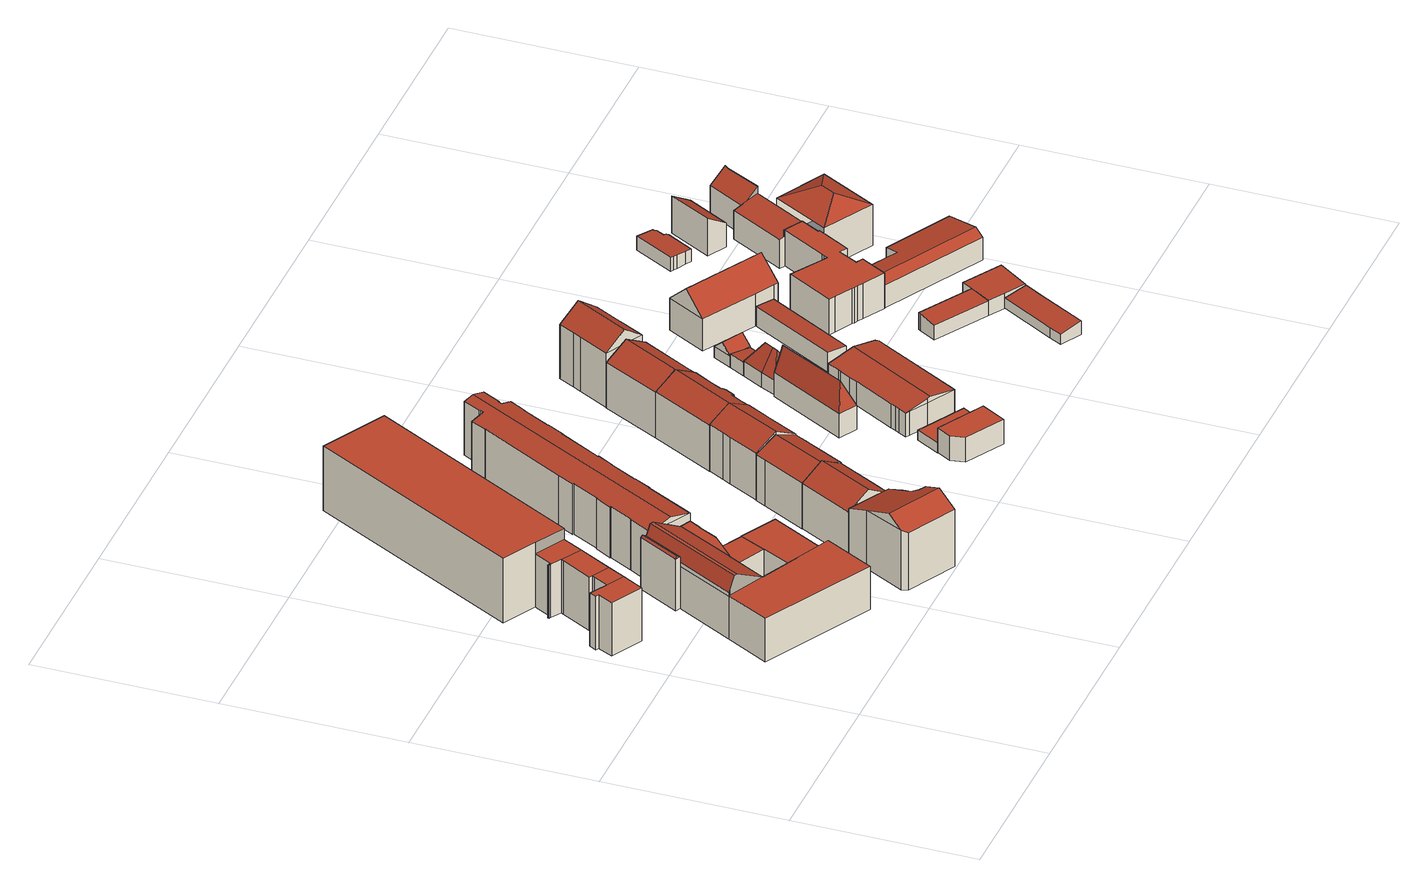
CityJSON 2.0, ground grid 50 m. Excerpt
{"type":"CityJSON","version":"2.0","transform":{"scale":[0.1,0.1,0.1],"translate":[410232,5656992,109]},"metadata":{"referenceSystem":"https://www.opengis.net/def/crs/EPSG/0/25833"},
"CityObjects":{
"building1":{"type":"Building","attributes":{"name":"Städtisches Klinikum Dresden-Friedrichstadt","Gemeindeschluessel":14612000,"Geometrietyp2DReferenz":"3000","function":"31001_3051","roofType":"9999"},"children":["building1-1","building1-2","building1-3","building1-4","building1-5","building1-6"]},
"building1-1":{"type":"BuildingPart","attributes":{"Dachtyp_tdc":"tdcCutGableRoof","Dachneigung":30.42,"QualitaetDacherkennung":9,"Geometrietyp2DReferenz":"3000","measuredHeight":17.95,"roofType":"9999"},"parents":["building1"],"geometry":[{"type":"MultiSurface","lod":"2","boundaries":[[[0,1,2,3]],[[1,4,5,2]],[[6,7,8,9]],[[10,11,12,13]],[[14,15,16,17,18]],[[7,6,19,20,21,22]],[[23,17,16,24,21,20]],[[1,23,20,19,4]],[[0,18,17,23,1]],[[10,25,15,14,11]],[[12,3,2,5,9,8,13]]],"semantics":{"surfaces":[{"type":"WallSurface"},{"type":"RoofSurface"},{"type":"GroundSurface"}],"values":[0,0,0,0,1,1,1,0,0,0,2]}}]},
"building1-2":{"type":"BuildingPart","attributes":{"Dachtyp_tdc":"tdcPolyFlatRoof","Dachneigung":0,"QualitaetDacherkennung":49,"Geometrietyp2DReferenz":"3000","measuredHeight":12.79,"roofType":"1000"},"parents":["building1"],"geometry":[{"type":"MultiSurface","lod":"2","boundaries":[[[26,27,28,5,4,19]],[[27,29,30,28]],[[29,31,32,30]],[[31,33,34,35,32]],[[33,31,29,27,26,36]],[[9,5,28,30,32,35]]],"semantics":{"surfaces":[{"type":"WallSurface"},{"type":"RoofSurface"},{"type":"GroundSurface"}],"values":[0,0,0,0,1,2]}}]},
"building1-3":{"type":"BuildingPart","attributes":{"Dachtyp_tdc":"tdcPolyFlatRoof","Dachneigung":0,"QualitaetDacherkennung":78,"Geometrietyp2DReferenz":"3000","measuredHeight":9.23,"roofType":"1000"},"parents":["building1"],"geometry":[{"type":"MultiSurface","lod":"2","boundaries":[[[37,38,39,40,41]],[[42,43,44,45,46]],[[43,47,48,44]],[[47,43,42,38,37]],[[41,40,45,44,48]]],"semantics":{"surfaces":[{"type":"WallSurface"},{"type":"RoofSurface"},{"type":"GroundSurface"}],"values":[0,0,0,1,2]}}]},
"building1-4":{"type":"BuildingPart","attributes":{"Dachtyp_tdc":"tdcFreeFormRoof","Dachneigung":37.69,"QualitaetDacherkennung":25,"Geometrietyp2DReferenz":"3000","measuredHeight":15.82,"roofType":"5000"},"parents":["building1"],"geometry":[{"type":"MultiSurface","lod":"2","boundaries":[[[49,50,51,12,11,14]],[[50,52,53,51]],[[52,54,18,0,3,53]],[[55,54,52]],[[56,55,52,50]],[[56,50,49]],[[55,56,49,54]],[[12,51,53,3]]],"semantics":{"surfaces":[{"type":"WallSurface"},{"type":"RoofSurface"},{"type":"GroundSurface"}],"values":[0,0,0,0,1,1,1,2]}}]},
"building1-5":{"type":"BuildingPart","attributes":{"Dachtyp_tdc":"tdcPolyFlatRoof","Dachneigung":0,"QualitaetDacherkennung":71,"Geometrietyp2DReferenz":"3000","measuredHeight":12.76,"roofType":"1000"},"parents":["building1"],"geometry":[{"type":"MultiSurface","lod":"2","boundaries":[[[57,58,59,48,47]],[[58,60,61,59]],[[60,25,10,13,61]],[[62,63,37,41,8,7]],[[63,62,22,25,60,58,57]],[[48,59,61,13,8,41]]],"semantics":{"surfaces":[{"type":"WallSurface"},{"type":"RoofSurface"},{"type":"GroundSurface"}],"values":[0,0,0,0,1,2]}}]},
"building1-6":{"type":"BuildingPart","attributes":{"Dachtyp_tdc":"tdcPolyFlatRoof","Dachneigung":0,"QualitaetDacherkennung":55,"Geometrietyp2DReferenz":"3000","measuredHeight":9.21,"roofType":"1000"},"parents":["building1"],"geometry":[{"type":"MultiSurface","lod":"2","boundaries":[[[39,64,9,40]],[[34,46,45,35]],[[46,34,64,39]],[[40,9,35,45]]],"semantics":{"surfaces":[{"type":"WallSurface"},{"type":"RoofSurface"},{"type":"GroundSurface"}],"values":[0,0,1,2]}}]},
"building2":{"type":"Building","attributes":{"name":"Städtisches Klinikum Dresden-Friedrichstadt","Gemeindeschluessel":14612000,"Geometrietyp2DReferenz":"3000","function":"31001_3051","roofType":"9999"},"children":["building2-1","building2-2","building2-3","building2-4","building2-5"]},
"building2-1":{"type":"BuildingPart","attributes":{"Dachtyp_tdc":"tdcPolyFlatRoof","Dachneigung":0,"QualitaetDacherkennung":69,"Geometrietyp2DReferenz":"3000","measuredHeight":19.11,"roofType":"1000"},"parents":["building2"],"geometry":[{"type":"MultiSurface","lod":"2","boundaries":[[[65,66,67,68,69]],[[70,71,72,73,74]],[[71,75,76,72]],[[75,65,69,76]],[[75,71,70,66,65]],[[69,68,73,72,76]]],"semantics":{"surfaces":[{"type":"WallSurface"},{"type":"RoofSurface"},{"type":"GroundSurface"}],"values":[0,0,0,0,1,2]}}]},
"building2-2":{"type":"BuildingPart","attributes":{"Dachtyp_tdc":"tdcPolyFlatRoof","Dachneigung":0,"QualitaetDacherkennung":71,"Geometrietyp2DReferenz":"3000","measuredHeight":15.8,"roofType":"1000"},"parents":["building2"],"geometry":[{"type":"MultiSurface","lod":"2","boundaries":[[[77,78,79,80]],[[77,81,82,78]],[[81,83,84,82]],[[83,85,86,84]],[[85,74,73,86]],[[67,87,88,68]],[[87,67,74,85,83,81,77,80]],[[79,78,82,84,86,73,68,88]]],"semantics":{"surfaces":[{"type":"WallSurface"},{"type":"RoofSurface"},{"type":"GroundSurface"}],"values":[0,0,0,0,0,0,1,2]}}]},
"building2-3":{"type":"BuildingPart","attributes":{"Dachtyp_tdc":"tdcPolyFlatRoof","Dachneigung":0,"QualitaetDacherkennung":66,"Geometrietyp2DReferenz":"3000","measuredHeight":15.77,"roofType":"1000"},"parents":["building2"],"geometry":[{"type":"MultiSurface","lod":"2","boundaries":[[[89,90,91,92]],[[93,94,95,96]],[[94,97,98,95]],[[97,94,93,90,89]],[[92,91,96,95,98]]],"semantics":{"surfaces":[{"type":"WallSurface"},{"type":"RoofSurface"},{"type":"GroundSurface"}],"values":[0,0,0,1,2]}}]},
"building2-4":{"type":"BuildingPart","attributes":{"Dachtyp_tdc":"tdcPolyFlatRoof","Dachneigung":0,"QualitaetDacherkennung":63,"Geometrietyp2DReferenz":"3000","measuredHeight":15.77,"roofType":"1000"},"parents":["building2"],"geometry":[{"type":"MultiSurface","lod":"2","boundaries":[[[87,89,92,88]],[[97,99,100,98]],[[99,101,102,100]],[[101,80,79,102]],[[80,101,99,97,89,87]],[[88,92,98,100,102,79]]],"semantics":{"surfaces":[{"type":"WallSurface"},{"type":"RoofSurface"},{"type":"GroundSurface"}],"values":[0,0,0,0,1,2]}}]},
"building2-5":{"type":"BuildingPart","attributes":{"Dachtyp_tdc":"tdcPolyFlatRoof","Dachneigung":0,"QualitaetDacherkennung":59,"Geometrietyp2DReferenz":"3000","measuredHeight":15.77,"roofType":"1000"},"parents":["building2"],"geometry":[{"type":"MultiSurface","lod":"2","boundaries":[[[103,104,105,106]],[[104,107,108,105]],[[107,109,110,108]],[[109,93,96,110]],[[111,112,91,90]],[[111,103,106,112]],[[111,90,93,109,107,104,103]],[[106,105,108,110,96,91,112]]],"semantics":{"surfaces":[{"type":"WallSurface"},{"type":"RoofSurface"},{"type":"GroundSurface"}],"values":[0,0,0,0,0,0,1,2]}}]},
"building3":{"type":"Building","attributes":{"Dachtyp_tdc":"tdcFreeFormRoof","Gemeindeschluessel":14612000,"Dachneigung":21.91,"QualitaetDacherkennung":31,"Geometrietyp2DReferenz":"3000","measuredHeight":20.5,"function":"31001_9998","roofType":"5000"},"geometry":[{"type":"Solid","lod":"2","boundaries":[[[[113,114,115,116]],[[114,117,118,115]],[[117,119,120,118]],[[119,121,122,120]],[[121,123,124,122]],[[123,125,126,124]],[[125,127,128,126]],[[127,129,130,128]],[[129,131,132,130]],[[131,133,134,132]],[[133,113,116,134]],[[113,135,136,117,114]],[[135,133,131,129,127,125,123,121,119,136]],[[113,133,135]],[[119,117,136]],[[116,115,118,120,122,124,126,128,130,132,134]]]],"semantics":{"surfaces":[{"type":"WallSurface"},{"type":"RoofSurface"},{"type":"GroundSurface"}],"values":[[0,0,0,0,0,0,0,0,0,0,0,1,1,0,0,2]]}}]},
"building4":{"type":"Building","attributes":{"Dachtyp_tdc":"tdcGableRoof","Gemeindeschluessel":14612000,"Dachneigung":30.76,"QualitaetDacherkennung":82,"Geometrietyp2DReferenz":"3000","measuredHeight":17.21,"function":"31001_9998","roofType":"3100"},"geometry":[{"type":"Solid","lod":"2","boundaries":[[[[137,138,139,140]],[[138,141,142,139]],[[141,143,144,142]],[[143,145,146,144]],[[145,147,148,146]],[[147,137,140,148]],[[137,147,149,150]],[[138,150,149,145,143,141]],[[149,147,145]],[[137,150,138]],[[140,139,142,144,146,148]]]],"semantics":{"surfaces":[{"type":"WallSurface"},{"type":"RoofSurface"},{"type":"GroundSurface"}],"values":[[0,0,0,0,0,0,1,1,0,0,2]]}}]},
"building5":{"type":"Building","attributes":{"name":"Städtisches Klinikum Dresden-Friedrichstadt","Dachtyp_tdc":"tdcFreeFormRoof","Gemeindeschluessel":14612000,"Dachneigung":14.82,"QualitaetDacherkennung":78,"Geometrietyp2DReferenz":"3000","measuredHeight":16.74,"function":"31001_3051","roofType":"5000"},"geometry":[{"type":"Solid","lod":"2","boundaries":[[[[151,152,153,154]],[[152,155,156,153]],[[155,157,158,156]],[[157,159,160,158]],[[159,161,162,160]],[[161,163,164,162]],[[163,165,166,164]],[[165,167,168,166]],[[167,169,170,168]],[[169,171,172,170]],[[171,173,174,172]],[[173,175,176,174]],[[175,177,178,176]],[[177,179,180,178]],[[179,181,182,180]],[[181,183,184,182]],[[183,185,186,184]],[[185,187,188,186]],[[187,189,190,188]],[[189,191,192,190]],[[191,193,194,192]],[[193,195,196,194]],[[195,197,198,196]],[[197,199,200,198]],[[199,201,202,200]],[[201,203,204,202]],[[203,205,206,204]],[[205,207,208,206]],[[193,191,189,187,185,183,181,179,177,175,173,171,169,167,165,163,209,210,205,203,201,199,197,195]],[[161,159,157,155,152,151,211,212,213,214,215,216,217,218,219,220,207,210,209]],[[207,205,210]],[[163,161,209]],[[208,221,222,223,224,225,226,227,228,229,230,154,153,156,158,160,162,164,166,168,170,172,174,176,178,180,182,184,186,188,190,192,194,196,198,200,202,204,206]],[[207,220,221,208]],[[220,219,222,221]],[[219,218,223,222]],[[218,217,224,223]],[[217,216,225,224]],[[216,215,226,225]],[[215,214,227,226]],[[214,213,228,227]],[[213,212,229,228]],[[212,211,230,229]],[[211,151,154,230]]]],"semantics":{"surfaces":[{"type":"WallSurface"},{"type":"RoofSurface"},{"type":"GroundSurface"}],"values":[[0,0,0,0,0,0,0,0,0,0,0,0,0,0,0,0,0,0,0,0,0,0,0,0,0,0,0,0,1,1,0,0,2,0,0,0,0,0,0,0,0,0,0,0]]}}]},
"building6":{"type":"Building","attributes":{"Dachtyp_tdc":"tdcFreeFormRoof","Gemeindeschluessel":14612000,"Dachneigung":25.38,"QualitaetDacherkennung":79,"Geometrietyp2DReferenz":"3000","measuredHeight":16.72,"function":"31001_9998","roofType":"5000"},"geometry":[{"type":"Solid","lod":"2","boundaries":[[[[231,232,233,234,235]],[[236,237,238,239,240,231,235,241,242]],[[234,241,235]],[[240,232,231]],[[243,244,245,246,247,248,249,250,251,252]],[[234,233,244,243]],[[233,232,245,244]],[[232,240,246,245]],[[240,239,247,246]],[[239,238,248,247]],[[238,237,249,248]],[[237,236,250,249]],[[236,242,251,250]],[[242,241,252,251]],[[241,234,243,252]]]],"semantics":{"surfaces":[{"type":"RoofSurface"},{"type":"WallSurface"},{"type":"GroundSurface"}],"values":[[0,0,1,1,2,1,1,1,1,1,1,1,1,1,1]]}}]},
"building7":{"type":"Building","attributes":{"Dachtyp_tdc":"tdcGableRoof","Gemeindeschluessel":14612000,"Dachneigung":28.96,"QualitaetDacherkennung":82,"Geometrietyp2DReferenz":"3000","measuredHeight":17.37,"function":"31001_9998","roofType":"3100"},"geometry":[{"type":"Solid","lod":"2","boundaries":[[[[253,254,255,256]],[[254,257,258,255]],[[259,260,261,262]],[[260,253,256,261]],[[263,264,265,266,267,257]],[[257,254,253,260,259,263]],[[256,255,258,268,269,270,271,272,262,261]],[[257,267,268,258]],[[267,266,269,268]],[[266,265,270,269]],[[265,264,271,270]],[[264,263,272,271]],[[263,259,262,272]]]],"semantics":{"surfaces":[{"type":"WallSurface"},{"type":"RoofSurface"},{"type":"GroundSurface"}],"values":[[0,0,0,0,1,1,2,0,0,0,0,0,0]]}}]},
"building8":{"type":"Building","attributes":{"Dachtyp_tdc":"tdcFreeFormRoof","Gemeindeschluessel":14612000,"Dachneigung":29.81,"QualitaetDacherkennung":78,"Geometrietyp2DReferenz":"3000","measuredHeight":17.39,"function":"31001_9998","roofType":"5000"},"geometry":[{"type":"Solid","lod":"2","boundaries":[[[[273,274,275,276]],[[274,277,278,275]],[[277,279,280,278]],[[279,281,282,280]],[[281,283,284,282]],[[283,285,286,284]],[[285,287,288,286]],[[287,289,290,288]],[[289,291,292,290]],[[291,293,294,292]],[[293,295,296,294]],[[295,297,298,296]],[[297,299,300,298]],[[299,301,302,300]],[[301,273,276,302]],[[303,304,274,273]],[[285,283,281,279,277,304,303,301,299,297,295,293,291,289,287]],[[277,274,304]],[[273,301,303]],[[276,275,278,280,282,284,286,288,290,292,294,296,298,300,302]]]],"semantics":{"surfaces":[{"type":"WallSurface"},{"type":"RoofSurface"},{"type":"GroundSurface"}],"values":[[0,0,0,0,0,0,0,0,0,0,0,0,0,0,0,1,1,0,0,2]]}}]},
"building9":{"type":"Building","attributes":{"Gemeindeschluessel":14612000,"Dachorientierung":0,"MittlereTraufHoehe":117.73,"ObjektHoehe":7.33,"BodenHoehe":110.4,"Geometrietyp2DReferenz":"3000","BezugspunktDach":"2000","AbsoluteHoehe":117.73,"Dachflaeche":112.03,"measuredHeight":7.33,"function":"31001_9998","storeysAboveGround":2},"geometry":[{"type":"MultiSurface","lod":"2","boundaries":[[[305,306,307,308,309]],[[309,308,310,311]],[[308,307,312,310]],[[305,309,311,313]],[[307,306,314,312]],[[306,305,313,314]],[[311,310,312,314,313]]],"semantics":{"surfaces":[{"type":"RoofSurface"},{"type":"WallSurface"},{"type":"GroundSurface"}],"values":[0,1,1,1,1,1,2]}}]},
"building10":{"type":"Building","attributes":{"Gemeindeschluessel":14612000,"Dachneigung":90,"Dachorientierung":0,"MittlereTraufHoehe":113.33,"QualitaetDacherkennung":23,"ObjektHoehe":3,"BodenHoehe":110.33,"Geometrietyp2DReferenz":"3000","AbsoluteHoehe":113.33,"Dachflaeche":111,"measuredHeight":3,"function":"31001_9998","roofType":"1000","storeysAboveGround":1},"geometry":[{"type":"MultiSurface","lod":"2","boundaries":[[[315,316,317,318]],[[316,319,320,317]],[[319,321,322,320]],[[321,323,324,322]],[[323,315,318,324]],[[323,321,319,316,315]],[[318,317,320,322,324]]],"semantics":{"surfaces":[{"type":"WallSurface"},{"type":"RoofSurface"},{"type":"GroundSurface"}],"values":[0,0,0,0,0,1,2]}}]},
"building11":{"type":"Building","attributes":{"Dachtyp_tdc":"tdcGableRoof","Gemeindeschluessel":14612000,"Dachneigung":30.57,"QualitaetDacherkennung":73,"Geometrietyp2DReferenz":"3000","measuredHeight":17.43,"function":"31001_9998","roofType":"3100"},"geometry":[{"type":"Solid","lod":"2","boundaries":[[[[325,326,327,328]],[[326,329,330,327]],[[329,331,332,330]],[[331,333,334,332]],[[333,335,336,334]],[[335,337,280,336]],[[337,338,278,280]],[[338,339,340,278]],[[339,341,275,340]],[[341,342,343,275]],[[342,325,328,343]],[[339,338,337,335,333,331,329,326,325]],[[325,342,341,339]],[[328,327,330,332,334,336,280,278,340,275,343]]]],"semantics":{"surfaces":[{"type":"WallSurface"},{"type":"RoofSurface"},{"type":"GroundSurface"}],"values":[[0,0,0,0,0,0,0,0,0,0,0,1,1,2]]}}]},
"building12":{"type":"Building","attributes":{"Dachtyp_tdc":"tdcFreeFormRoof","Gemeindeschluessel":14612000,"Dachneigung":68.36,"QualitaetDacherkennung":8,"Geometrietyp2DReferenz":"3000","measuredHeight":14.24,"function":"31001_9998","roofType":"5000"},"geometry":[{"type":"Solid","lod":"2","boundaries":[[[[344,345,346,347]],[[345,348,349,346]],[[348,350,351,349]],[[350,352,353,351]],[[352,354,355,353]],[[354,356,357,355]],[[356,344,347,357]],[[358,352,350]],[[358,354,352]],[[359,354,358]],[[354,359,356]],[[348,358,350]],[[358,348,345]],[[359,358,345,344]],[[359,344,356]],[[347,346,349,351,353,355,357]]]],"semantics":{"surfaces":[{"type":"WallSurface"},{"type":"RoofSurface"},{"type":"GroundSurface"}],"values":[[0,0,0,0,0,0,0,1,1,1,1,0,0,1,1,2]]}}]},
"building13":{"type":"Building","attributes":{"Dachtyp_tdc":"tdcFreeFormRoof","Gemeindeschluessel":14612000,"Dachneigung":10.1,"QualitaetDacherkennung":82,"Geometrietyp2DReferenz":"3000","measuredHeight":8.54,"function":"31001_9998","roofType":"5000"},"geometry":[{"type":"Solid","lod":"2","boundaries":[[[[360,361,362]],[[363,364,365,366]],[[366,365,367]],[[368,369,370,371,372,373,374,375,376,377,378,379,380,381,382,383,384]],[[366,367,384,383]],[[367,385,368,384]],[[360,386,387,388,389,390,391,385,367,365,364,392,361]],[[393,394,361,392,395,396,397]],[[395,392,364,363]],[[398,394,393]],[[362,361,394,398]],[[363,366,383,382]],[[385,391,369,368]],[[391,390,370,369]],[[390,389,371,370]],[[389,388,372,371]],[[388,387,373,372]],[[387,386,374,373]],[[386,360,375,374]],[[360,362,376,375]],[[362,398,377,376]],[[398,393,378,377]],[[393,397,379,378]],[[397,396,380,379]],[[396,395,381,380]],[[395,363,382,381]]]],"semantics":{"surfaces":[{"type":"WallSurface"},{"type":"GroundSurface"},{"type":"RoofSurface"}],"values":[[0,0,0,1,0,0,2,2,0,0,0,0,0,0,0,0,0,0,0,0,0,0,0,0,0,0]]}}]},
"building14":{"type":"Building","attributes":{"Dachtyp_tdc":"tdcFreeFormRoof","Gemeindeschluessel":14612000,"Dachneigung":36.33,"QualitaetDacherkennung":70,"Geometrietyp2DReferenz":"3000","measuredHeight":20.48,"function":"31001_9998","roofType":"5000"},"geometry":[{"type":"Solid","lod":"2","boundaries":[[[[399,400,401,402]],[[400,403,404,401]],[[403,405,406,404]],[[405,407,408,406]],[[407,409,410,408]],[[409,411,412,410]],[[411,413,414,412]],[[413,415,416,414]],[[415,417,418,416]],[[417,399,402,418]],[[419,420,399,417,415,413]],[[405,403,400,420,419,411,409,407]],[[400,399,420]],[[413,411,419]],[[402,401,404,406,408,410,412,414,416,418]]]],"semantics":{"surfaces":[{"type":"WallSurface"},{"type":"RoofSurface"},{"type":"GroundSurface"}],"values":[[0,0,0,0,0,0,0,0,0,0,1,1,0,0,2]]}}]},
"building15":{"type":"Building","attributes":{"Dachtyp_tdc":"tdcFreeFormRoof","Gemeindeschluessel":14612000,"Dachneigung":56.7,"QualitaetDacherkennung":10,"Geometrietyp2DReferenz":"3000","measuredHeight":10.19,"function":"31001_9998","roofType":"5000"},"geometry":[{"type":"Solid","lod":"2","boundaries":[[[[421,422,423,424]],[[422,425,426,423]],[[427,422,421]],[[428,429,430,431,427,421,432]],[[433,428,432]],[[428,433,434]],[[429,428,434,435]],[[430,429,435,436]],[[431,430,436,425]],[[427,431,425,422]],[[426,437,438,439,440,441,424,423]],[[425,436,437,426]],[[436,435,438,437]],[[435,434,439,438]],[[434,433,440,439]],[[433,432,441,440]],[[432,421,424,441]]]],"semantics":{"surfaces":[{"type":"WallSurface"},{"type":"RoofSurface"},{"type":"GroundSurface"}],"values":[[0,0,1,1,1,1,1,1,1,1,2,0,0,0,0,0,0]]}}]},
"building16":{"type":"Building","attributes":{"Dachtyp_tdc":"tdcPolyFlatRoof","Gemeindeschluessel":14612000,"Dachneigung":8.41,"QualitaetDacherkennung":58,"Geometrietyp2DReferenz":"3000","measuredHeight":4.08,"function":"31001_9998","roofType":"2100"},"geometry":[{"type":"Solid","lod":"2","boundaries":[[[[442,443,444,445]],[[443,446,447,444]],[[446,448,449,447]],[[448,442,445,449]],[[448,446,443,442]],[[445,444,447,449]]]],"semantics":{"surfaces":[{"type":"WallSurface"},{"type":"RoofSurface"},{"type":"GroundSurface"}],"values":[[0,0,0,0,1,2]]}}]},
"building17":{"type":"Building","attributes":{"Dachtyp_tdc":"tdcFreeFormRoof","Gemeindeschluessel":14612000,"Dachneigung":42.85,"QualitaetDacherkennung":11,"Geometrietyp2DReferenz":"3000","measuredHeight":6.02,"function":"31001_9998","roofType":"5000"},"geometry":[{"type":"Solid","lod":"2","boundaries":[[[[450,451,447,449]],[[451,452,453,447]],[[452,454,455,453]],[[454,450,449,455]],[[456,457,454,452]],[[456,452,451]],[[457,456,451,450]],[[457,450,454]],[[449,447,453,455]]]],"semantics":{"surfaces":[{"type":"WallSurface"},{"type":"RoofSurface"},{"type":"GroundSurface"}],"values":[[0,0,0,0,1,0,1,0,2]]}}]},
"building18":{"type":"Building","attributes":{"Dachtyp_tdc":"tdcPolyFlatRoof","Gemeindeschluessel":14612000,"Dachneigung":3.51,"QualitaetDacherkennung":66,"Geometrietyp2DReferenz":"3000","measuredHeight":5.78,"function":"31001_9998","roofType":"2100"},"geometry":[{"type":"Solid","lod":"2","boundaries":[[[[458,459,460,461]],[[459,462,463,460]],[[462,464,465,463]],[[464,466,467,465]],[[466,458,461,467]],[[466,464,462,459,458]],[[461,460,463,465,467]]]],"semantics":{"surfaces":[{"type":"WallSurface"},{"type":"RoofSurface"},{"type":"GroundSurface"}],"values":[[0,0,0,0,0,1,2]]}}]},
"building19":{"type":"Building","attributes":{"Dachtyp_tdc":"tdcFreeFormRoof","Gemeindeschluessel":14612000,"Dachneigung":43.65,"QualitaetDacherkennung":79,"Geometrietyp2DReferenz":"3000","measuredHeight":15.54,"function":"31001_9998","roofType":"5000"},"geometry":[{"type":"Solid","lod":"2","boundaries":[[[[468,469,465,467]],[[470,471,472,473]],[[468,474,470,473,475,469]],[[472,475,473]],[[474,471,470]],[[465,476,477,478,479,467]],[[469,475,476,465]],[[475,472,477,476]],[[472,471,478,477]],[[471,474,479,478]],[[474,468,467,479]]]],"semantics":{"surfaces":[{"type":"WallSurface"},{"type":"RoofSurface"},{"type":"GroundSurface"}],"values":[[0,1,1,0,0,2,0,0,0,0,0]]}}]},
"building20":{"type":"Building","attributes":{"Dachtyp_tdc":"tdcPolyFlatRoof","Gemeindeschluessel":14612000,"Dachneigung":7.85,"QualitaetDacherkennung":79,"Geometrietyp2DReferenz":"3000","measuredHeight":3.96,"function":"31001_9998","roofType":"2100"},"geometry":[{"type":"Solid","lod":"2","boundaries":[[[[480,481,482,483]],[[481,484,485,482]],[[484,486,487,485]],[[486,488,489,487]],[[488,490,491,489]],[[490,480,483,491]],[[490,488,486,484,481,480]],[[483,482,485,487,489,491]]]],"semantics":{"surfaces":[{"type":"WallSurface"},{"type":"RoofSurface"},{"type":"GroundSurface"}],"values":[[0,0,0,0,0,0,1,2]]}}]},
"building21":{"type":"Building","attributes":{"Gemeindeschluessel":14612000,"Dachneigung":83.86,"Dachorientierung":0,"MittlereTraufHoehe":115.09,"QualitaetDacherkennung":87,"ObjektHoehe":5.48,"BodenHoehe":110.16,"Geometrietyp2DReferenz":"3000","AbsoluteHoehe":115.64,"Dachflaeche":110.89,"measuredHeight":5.48,"function":"31001_9998","roofType":"2100","storeysAboveGround":2},"children":["building21-1"],"geometry":[{"type":"MultiSurface","lod":"2","boundaries":[[[492,493,494,495]],[[493,496,497,494]],[[496,498,499,497]],[[498,500,501,499]],[[500,502,503,504,501]],[[500,498,496,493,492,505,502]],[[504,495,494,497,499,501]],[[505,503,502]],[[495,504,503,505,492]]],"semantics":{"surfaces":[{"type":"WallSurface"},{"type":"RoofSurface"},{"type":"GroundSurface"},{"type":"ClosureSurface","isClosure":"1","QuelleClosure":"LoD2WallSurface"}],"values":[0,0,0,0,0,1,2,0,3]}}]},
"building21-1":{"type":"BuildingPart","attributes":{"Dachneigung":82.79,"Dachorientierung":0,"MittlereTraufHoehe":115.02,"QualitaetDacherkennung":79,"BodenHoehe":110.16,"ObjektTeilHoehe":5.18,"Geometrietyp2DReferenz":"3000","AbsoluteHoehe":115.34,"Dachflaeche":102.65,"measuredHeight":5.18,"roofType":"2100","storeysAboveGround":2},"parents":["building21"],"geometry":[{"type":"MultiSurface","lod":"2","boundaries":[[[506,507,508,509]],[[507,492,495,508]],[[503,510,511,504]],[[503,505,492,507,506,510]],[[511,509,508,495,504]],[[510,506,509,511]],[[503,504,495,492,505]]],"semantics":{"surfaces":[{"type":"WallSurface"},{"type":"RoofSurface"},{"type":"GroundSurface"},{"type":"ClosureSurface","isClosure":"1","QuelleClosure":"LoD2WallSurface"}],"values":[0,0,0,1,2,0,3]}}]},
"building22":{"type":"Building","attributes":{"Dachtyp_tdc":"tdcPolyFlatRoof","Gemeindeschluessel":14612000,"Dachneigung":0,"QualitaetDacherkennung":68,"Geometrietyp2DReferenz":"3000","measuredHeight":10.46,"function":"31001_9998","roofType":"1000"},"geometry":[{"type":"Solid","lod":"2","boundaries":[[[[512,513,514,515]],[[513,516,517,514]],[[516,518,519,517]],[[518,520,521,519]],[[520,522,523,521]],[[522,524,525,523]],[[524,526,527,525]],[[526,528,529,527]],[[528,530,531,529]],[[530,532,533,531]],[[532,534,535,533]],[[534,536,537,535]],[[536,538,539,537]],[[538,540,541,539]],[[540,542,543,541]],[[542,544,545,543]],[[544,546,547,545]],[[546,548,549,547]],[[548,550,551,549]],[[550,552,553,551]],[[552,554,555,553]],[[554,512,515,555]],[[554,552,550,548,546,544,542,540,538,536,534,532,530,528,526,524,522,520,518,516,513,512]],[[515,514,517,519,521,523,525,527,529,531,533,535,537,539,541,543,545,547,549,551,553,555]]]],"semantics":{"surfaces":[{"type":"WallSurface"},{"type":"RoofSurface"},{"type":"GroundSurface"}],"values":[[0,0,0,0,0,0,0,0,0,0,0,0,0,0,0,0,0,0,0,0,0,0,1,2]]}}]},
"building23":{"type":"Building","attributes":{"Dachtyp_tdc":"tdcFreeFormRoof","Gemeindeschluessel":14612000,"Dachneigung":10.57,"QualitaetDacherkennung":2,"Geometrietyp2DReferenz":"3000","measuredHeight":8.41,"function":"31001_9998","roofType":"5000"},"geometry":[{"type":"Solid","lod":"2","boundaries":[[[[556,557,558,559]],[[557,560,561,558]],[[560,562,563,561]],[[562,564,565,563]],[[564,566,567,565]],[[562,568,569,564]],[[568,560,557,556,566,569]],[[566,564,569]],[[562,560,568]],[[567,559,558,561,563,565]],[[566,556,559,567]]]],"semantics":{"surfaces":[{"type":"WallSurface"},{"type":"RoofSurface"},{"type":"GroundSurface"}],"values":[[0,0,0,0,0,1,1,0,0,2,0]]}}]},
"building24":{"type":"Building","attributes":{"Dachtyp_tdc":"tdcPolyFlatRoof","Gemeindeschluessel":14612000,"Dachneigung":4.69,"QualitaetDacherkennung":70,"Geometrietyp2DReferenz":"3000","measuredHeight":4.16,"function":"31001_9998","roofType":"2100"},"geometry":[{"type":"Solid","lod":"2","boundaries":[[[[570,571,572,573]],[[571,574,575,572]],[[574,576,577,575]],[[576,578,579,577]],[[578,580,581,579]],[[580,582,583,581]],[[582,584,585,583]],[[584,586,587,585]],[[586,588,589,587]],[[588,590,591,589]],[[590,592,593,591]],[[592,570,573,593]],[[592,590,588,586,584,582,580,578,576,574,571,570]],[[573,572,575,577,579,581,583,585,587,589,591,593]]]],"semantics":{"surfaces":[{"type":"WallSurface"},{"type":"RoofSurface"},{"type":"GroundSurface"}],"values":[[0,0,0,0,0,0,0,0,0,0,0,0,1,2]]}}]},
"building25":{"type":"Building","attributes":{"Dachtyp_tdc":"tdcPolyFlatRoof","Gemeindeschluessel":14612000,"Dachneigung":33.3,"QualitaetDacherkennung":40,"Geometrietyp2DReferenz":"3000","measuredHeight":11.02,"function":"31001_9998","roofType":"2100"},"geometry":[{"type":"Solid","lod":"2","boundaries":[[[[594,595,596,597]],[[595,598,599,596]],[[598,600,601,599]],[[600,594,597,601]],[[600,598,595,594]],[[597,596,599,601]]]],"semantics":{"surfaces":[{"type":"WallSurface"},{"type":"RoofSurface"},{"type":"GroundSurface"}],"values":[[0,0,0,0,1,2]]}}]},
"building26":{"type":"Building","attributes":{"Gemeindeschluessel":14612000,"Geometrietyp2DReferenz":"3000","function":"31001_9998","roofType":"9999"},"children":["building26-1","building26-2"]},
"building26-1":{"type":"BuildingPart","attributes":{"Dachtyp_tdc":"tdcPolyFlatRoof","Dachneigung":0,"QualitaetDacherkennung":0,"Geometrietyp2DReferenz":"3000","measuredHeight":3.31,"roofType":"9999"},"parents":["building26"],"geometry":[{"type":"MultiSurface","lod":"2","boundaries":[[[602,603,604,605,606]],[[606,605,553,555]],[[605,604,607,553]],[[604,603,608,607]],[[602,606,555,515]],[[555,553,607,608,515]],[[515,608,603,602]]],"semantics":{"surfaces":[{"type":"RoofSurface"},{"type":"WallSurface"},{"type":"GroundSurface"},{"type":"ClosureSurface","isClosure":"1","QuelleClosure":"LoD1Solid"}],"values":[0,1,1,1,1,2,3]}}]},
"building26-2":{"type":"BuildingPart","attributes":{"Dachtyp_tdc":"tdcFreeFormRoof","Dachneigung":27.54,"QualitaetDacherkennung":6,"Geometrietyp2DReferenz":"3000","measuredHeight":16.17,"roofType":"5000"},"parents":["building26"],"geometry":[{"type":"MultiSurface","lod":"2","boundaries":[[[609,610,611,612]],[[610,613,514,611]],[[614,609,612,608,603]],[[615,616,614,613]],[[615,613,610]],[[616,615,610,609]],[[616,609,614]],[[612,611,514,515,608]]],"semantics":{"surfaces":[{"type":"WallSurface"},{"type":"RoofSurface"},{"type":"GroundSurface"}],"values":[0,0,0,1,1,1,1,2]}}]},
"building27":{"type":"Building","attributes":{"Gemeindeschluessel":14612000,"Geometrietyp2DReferenz":"3000","function":"31001_9998","roofType":"9999"},"children":["building27-1","building27-2"]},
"building27-1":{"type":"BuildingPart","attributes":{"Dachtyp_tdc":"tdcPolyFlatRoof","Dachneigung":12.05,"QualitaetDacherkennung":75,"Geometrietyp2DReferenz":"3000","measuredHeight":10.23,"roofType":"2100"},"parents":["building27"],"geometry":[{"type":"MultiSurface","lod":"2","boundaries":[[[617,618,619,620]],[[618,621,622,623,619]],[[618,617,624,625,626,627,628,629,630,631,621]],[[623,632,633,607,634,553,551,549,620,619]],[[630,629,633,632]],[[629,628,607,633]],[[628,627,634,607]],[[627,626,553,634]],[[626,625,551,553]],[[625,624,549,551]],[[624,617,620,549]]],"semantics":{"surfaces":[{"type":"WallSurface"},{"type":"RoofSurface"},{"type":"GroundSurface"}],"values":[0,0,1,2,0,0,0,0,0,0,0]}}]},
"building27-2":{"type":"BuildingPart","attributes":{"Dachtyp_tdc":"tdcPolyFlatRoof","Dachneigung":38.61,"QualitaetDacherkennung":73,"Geometrietyp2DReferenz":"3000","measuredHeight":12.42,"roofType":"2100"},"parents":["building27"],"geometry":[{"type":"MultiSurface","lod":"2","boundaries":[[[635,636,637,638]],[[636,639,630,632,637]],[[622,640,641,623]],[[640,635,638,641]],[[640,622,631,639,636,635]],[[638,637,632,623,641]]],"semantics":{"surfaces":[{"type":"WallSurface"},{"type":"RoofSurface"},{"type":"GroundSurface"}],"values":[0,0,0,0,1,2]}}]}
},
"vertices":[
[337,687,142],[354,678,142],[354,678,16],[337,687,16],[440,632,142],[440,632,16],[358,472,142],[301,363,142],[301,363,16],[358,472,16],[192,414,142],[276,572,142],[276,572,16],[192,414,16],[276,572,155],[192,414,153],[209,406,196],[352,679,196],[337,687,157],[440,632,143],[361,675,196],[218,401,196],[298,364,144],[354,678,196],[212,404,196],[192,414,144],
[440,632,144],[469,617,144],[469,617,16],[452,586,144],[452,586,16],[451,586,144],[451,586,16],[424,534,144],[424,534,108],[424,534,16],[358,472,144],
[410,313,109],[464,422,109],[464,422,108],[464,422,16],[410,313,16],[499,494,109],[599,441,109],[599,441,16],[499,494,16],[499,494,108],[507,268,109],[507,268,16],
[276,572,169],[263,579,169],[263,579,16],[324,694,169],[324,694,16],[337,687,169],[330,691,174],[271,580,174],
[507,268,144],[435,131,144],[435,131,16],[128,294,144],[128,294,16],[301,363,144],[410,313,144],
[358,472,108],
[548,1450,215],[233,861,215],[233,861,182],[233,861,24],[548,1450,24],[148,907,215],[55,957,215],[55,957,24],[148,907,24],[148,907,182],[369,1545,215],[369,1545,24],
[117,854,182],[117,854,24],[146,838,24],[146,838,182],[112,857,182],[112,857,24],[113,861,182],[113,861,24],[121,857,182],[121,857,24],[204,806,182],[204,806,24],
[154,714,182],[130,667,182],[130,667,24],[154,714,24],[80,694,182],[100,733,182],[100,733,24],[80,694,24],[104,740,182],[104,740,24],
[96,745,182],[96,745,24],[142,830,182],[142,830,24],
[10,655,182],[31,696,182],[31,696,24],[10,655,24],[22,701,182],[22,701,24],[32,720,182],[32,720,24],[98,608,182],[98,608,24],
[685,1,185],[548,72,185],[548,72,16],[685,1,16],[542,90,193],[542,90,16],[601,202,188],[601,202,16],[631,260,162],[631,260,16],[746,197,163],[746,197,16],[724,153,183],[724,153,16],[718,142,188],[718,142,16],[710,125,195],[710,125,16],[715,106,201],[715,106,16],[734,96,201],[734,96,16],[711,52,221],[562,128,221],
[711,412,151],[828,352,151],[828,352,17],[711,412,17],[774,251,151],[774,251,17],[767,238,151],[767,238,17],[746,197,151],[746,197,17],[631,260,151],[631,260,17],[689,229,189],[770,382,189],
[642,1220,168],[664,1263,168],[664,1263,18],[642,1220,18],[698,1245,178],[698,1245,18],[703,1255,178],[703,1255,18],[701,1257,178],[701,1257,18],[727,1306,177],[727,1306,18],[785,1276,176],[785,1276,18],[759,1226,176],[759,1226,18],[757,1228,177],[757,1228,18],[751,1217,177],[751,1217,18],[779,1203,168],[779,1203,18],[755,1157,168],[755,1157,18],[753,1158,169],[753,1158,18],[712,1081,169],[712,1081,18],[714,1080,168],[714,1080,18],[691,1035,168],[691,1035,18],[688,1036,169],[688,1036,18],[625,917,169],[625,917,18],[627,916,168],[627,916,18],[605,873,168],[605,873,18],[603,874,169],[603,874,18],[562,797,169],[562,797,18],[564,796,168],[564,796,18],[540,750,168],[540,750,18],[538,751,169],[538,751,18],[470,622,169],[470,622,18],[471,622,168],[471,622,18],[469,617,168],[469,617,18],[354,678,168],[354,678,18],[754,1292,185],[412,648,185],[643,1220,168],[514,979,168],[490,934,168],[492,932,169],[452,855,169],[449,856,168],[425,811,168],[427,810,169],[392,745,169],[391,745,168],[391,745,18],[392,745,18],[427,810,18],[425,811,18],[449,856,18],[452,855,18],[492,932,18],[490,934,18],[514,979,18],[643,1220,18],
[847,531,183],[790,562,153],[775,533,153],[711,412,153],[769,382,183],[858,411,153],[879,451,153],[889,469,153],[890,472,153],[905,500,153],[828,352,153],[836,368,153],[711,412,16],[775,533,16],[790,562,16],[905,500,16],[890,472,16],[889,469,16],[879,451,16],[858,411,16],[836,368,16],[828,352,16],
[950,586,155],[905,500,155],[905,500,17],[950,586,17],[848,531,191],[848,531,17],[986,654,155],[963,609,155],[963,609,17],[986,654,17],[928,684,191],[871,714,155],[847,670,155],[835,647,155],[790,562,155],[790,562,17],[835,647,17],[847,670,17],[871,714,17],[928,684,17],
[871,714,153],[963,890,153],[963,890,16],[871,714,16],[1074,831,156],[1074,831,16],[1078,827,153],[1078,827,16],[1062,799,153],[1062,799,16],[1052,781,153],[1052,781,16],[1033,746,154],[1033,746,16],[1040,742,149],[1040,742,16],[1042,735,146],[1042,735,16],[1028,709,147],[1028,709,16],[1023,705,148],[1023,705,16],[1016,709,153],[1016,709,16],[998,676,153],[998,676,16],[988,656,153],[988,656,16],[986,654,153],[986,654,16],[929,684,190],[1022,859,190],
[1123,175,87],[1130,136,87],[1238,76,87],[1276,144,87],[1146,216,87],[1276,144,14],[1146,216,14],[1238,76,14],[1123,175,14],[1130,136,14],
[1146,216,43],[1182,281,43],[1182,281,13],[1146,216,13],[1232,253,43],[1232,253,13],[1313,208,43],[1313,208,13],[1276,144,43],[1276,144,13],
[1106,1020,190],[1154,995,158],[1154,995,16],[1106,1020,16],[1164,990,152],[1164,990,16],[1092,855,152],[1092,855,16],[1082,836,152],[1082,836,16],[1078,829,152],[1078,829,16],[1078,827,152],[1074,831,155],[1021,859,190],[1021,859,16],[963,890,151],[1047,1050,151],[1047,1050,16],
[1125,467,83],[1242,681,83],[1242,681,12],[1125,467,12],[1246,678,83],[1246,678,12],[1291,654,83],[1291,654,12],[1288,649,83],[1288,649,12],[1214,510,83],[1214,510,12],[1176,439,83],[1176,439,12],[1266,667,153],[1164,478,155],
[1328,570,82],[1399,531,96],[1399,531,82],[1248,281,82],[1248,281,94],[1197,309,84],[1197,309,82],[1187,315,82],[1199,336,11],[1206,348,11],[1213,362,11],[1277,477,11],[1289,499,11],[1305,529,11],[1309,536,11],[1328,570,11],[1399,531,11],[1462,496,11],[1465,487,11],[1453,467,11],[1430,425,11],[1327,238,11],[1248,281,11],[1197,309,11],[1187,315,11],[1199,336,82],[1309,536,82],[1305,529,82],[1289,499,82],[1277,477,82],[1213,362,82],[1206,348,82],[1258,276,96],[1465,487,82],[1462,496,84],[1327,238,82],[1430,425,82],[1453,467,82],[1462,496,82],
[1128,1202,177],[1232,1144,178],[1232,1144,17],[1128,1202,17],[1197,1078,178],[1197,1078,17],[1187,1058,178],[1187,1058,17],[1171,1029,178],[1171,1029,17],[1163,1013,178],[1163,1013,17],[1154,995,178],[1154,995,17],[1047,1050,177],[1047,1050,17],[1092,1134,177],[1092,1134,17],[1104,1157,177],[1104,1157,17],[1101,1022,222],[1181,1173,222],
[1308,638,57],[1288,649,57],[1288,649,13],[1308,638,13],[1291,654,57],[1291,654,13],[1303,653,74],[1316,731,114],[1302,706,115],[1296,694,114],[1306,659,74],[1367,747,57],[1359,751,57],[1301,782,57],[1268,723,57],[1246,678,57],[1246,678,13],[1268,723,13],[1301,782,13],[1359,751,13],[1367,747,13],
[1359,751,43],[1301,782,53],[1301,782,12],[1359,751,12],[1325,827,53],[1325,827,12],[1383,796,43],[1383,796,12],
[1383,796,45],[1325,827,45],[1354,879,45],[1354,879,12],[1412,848,45],[1412,848,12],[1340,853,72],[1398,822,72],
[1443,565,63],[1393,596,67],[1393,596,9],[1443,565,9],[1522,829,67],[1522,829,9],[1524,833,67],[1524,833,9],[1576,805,63],[1576,805,9],
[1576,805,104],[1524,833,104],[1618,853,164],[1649,908,104],[1435,1026,104],[1404,971,164],[1588,798,104],[1374,917,104],[1374,917,9],[1435,1026,9],[1649,908,9],[1588,798,9],
[1761,64,53],[1701,97,43],[1701,97,13],[1761,64,13],[1719,130,43],[1719,130,13],[1804,282,43],[1804,282,13],[1863,247,53],[1863,247,13],[1838,204,53],[1838,204,13],
[1788,362,63],[1801,391,66],[1801,391,12],[1788,362,12],[1907,328,66],[1907,328,12],[1861,248,57],[1861,248,12],[1804,282,57],[1804,282,12],[1761,308,57],[1761,308,56],[1761,308,12],[1778,342,61],
[1641,444,63],[1643,448,63],[1643,448,12],[1641,444,12],[1613,397,56],[1613,397,12],
[1830,778,113],[1821,762,113],[1821,762,8],[1830,778,8],[1779,686,113],[1779,686,8],[1758,698,113],[1758,698,8],[1729,644,113],[1729,644,8],[1748,634,113],[1748,634,8],[1708,562,113],[1708,562,8],[1647,596,113],[1647,596,8],[1632,604,113],[1632,604,8],[1623,609,113],[1623,609,8],[1617,613,113],[1617,613,8],[1568,640,113],[1568,640,8],[1550,650,113],[1550,650,8],[1623,779,113],[1623,779,8],[1707,728,113],[1707,728,8],[1723,718,113],[1723,718,8],[1728,728,113],[1728,728,8],[1732,735,113],[1732,735,8],[1799,857,113],[1799,857,8],[1801,861,113],[1801,861,8],[1854,832,113],[1854,832,8],[1825,780,113],[1825,780,8],
[1847,580,83],[1868,616,75],[1868,616,9],[1847,580,9],[2053,519,75],[2053,519,9],[1992,408,76],[1992,408,9],[1708,562,76],[1708,562,9],[1748,634,83],[1748,634,9],[2004,431,93],[1720,585,93],
[1739,1081,44],[1723,1090,45],[1723,1090,8],[1739,1081,8],[1698,1103,48],[1698,1103,8],[1687,1109,49],[1687,1109,8],[1679,1114,49],[1679,1114,8],[1740,1225,49],[1740,1225,8],[1786,1200,45],[1786,1200,8],[1785,1197,45],[1785,1197,8],[1786,1189,45],[1786,1189,8],[1774,1167,45],[1774,1167,8],[1781,1163,44],[1781,1163,8],[1780,1156,44],[1780,1156,8],
[1829,1023,78],[1776,1052,118],[1776,1052,7],[1829,1023,7],[1841,1170,117],[1841,1170,7],[1894,1141,78],[1894,1141,7],
[1830,778,41],[1906,918,41],[1902,920,41],[1854,832,41],[1825,780,41],[1902,920,8],[1906,918,8],
[2045,845,129],[1960,686,129],[1960,686,8],[2045,845,8],[1821,762,129],[1906,918,129],[1917,773,170],[1938,812,170],
[1784,865,93],[1867,1017,93],[1867,1017,8],[1784,865,8],[1892,1003,100],[1892,1003,93],[1892,1003,8],[1799,857,97],[1801,861,97],[1854,832,110],[1895,907,110],[1902,920,110],[1931,973,110],[1934,979,110],[1902,997,102],[1934,979,8],[1931,973,8],[1895,907,8],
[1993,1086,132],[1986,1077,130],[1986,1077,8],[1993,1086,8],[1934,979,132],[1951,1110,93],[1951,1110,8]
]}
